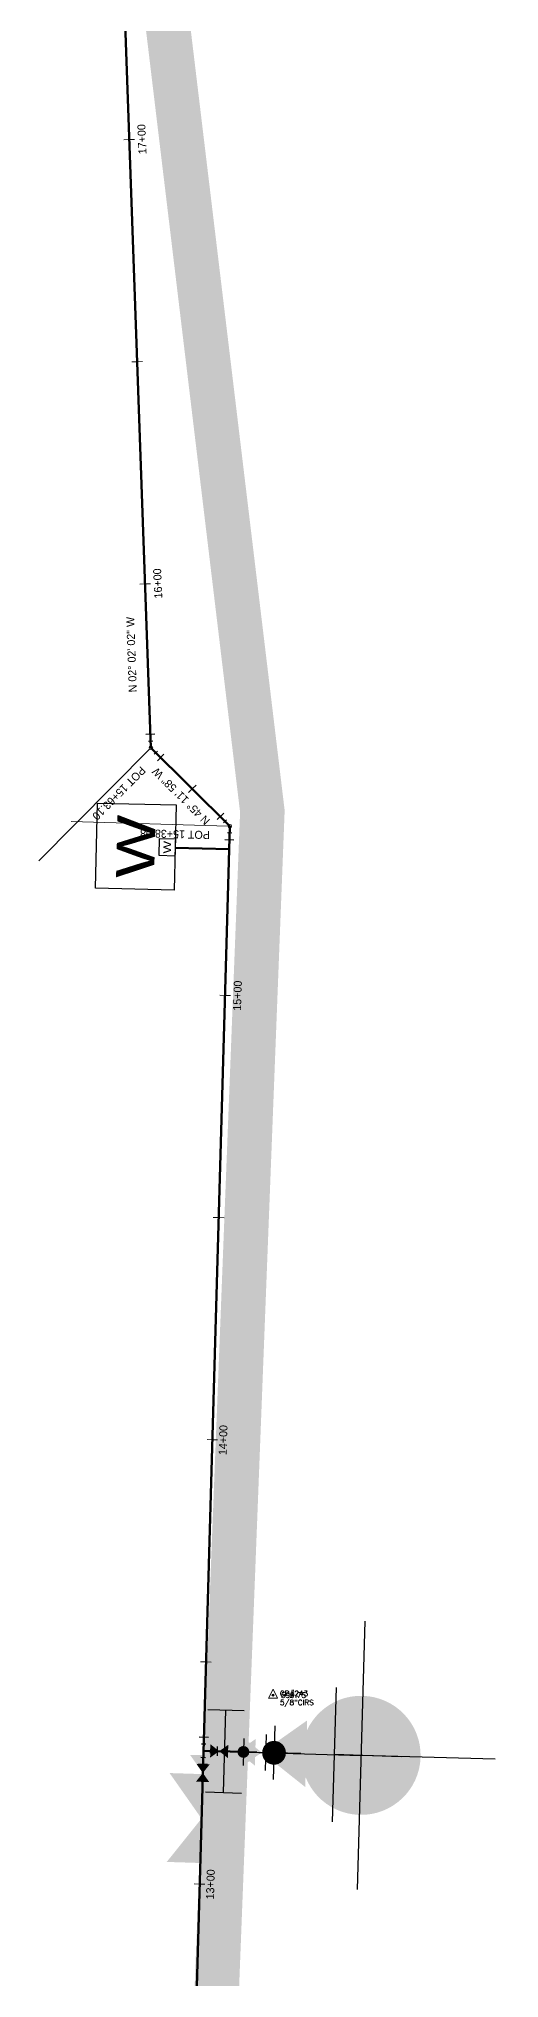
# Model space of a CAD drawing. Extents: x 2536931 to 2538613, y 7112513 to 7131087.
# Drawn here: x 2537890.7 to 2537994.2, y 7123942.6 to 7124378.9 of the extents above; entities that cross this region are included whole.
import ezdxf
from ezdxf.enums import TextEntityAlignment as Align

# ---------------------------------------------------------------- set-up
doc = ezdxf.new("R2010")
doc.units = 0
doc.header["$MEASUREMENT"] = 0
doc.linetypes.add('DGN Style 4', pattern=[1.524744, 0.762372, -0.381186, 0, -0.381186])
for name, color, linetype, lineweight in [('C-FIRE-HYDT-100SCALE', 7, 'Continuous', 30), ('C-FIRE-HYDT-200SCALE', 3, 'Continuous', 30), ('C-FIRE-HYDT-20SCALE', 30, 'Continuous', 30), ('C-FIRE-HYDT-40SCALE', 1, 'Continuous', 30), ('C-WATR-INST-100SCALE', 7, 'Continuous', 30), ('C-WATR-INST-200SCALE', 3, 'Continuous', 30), ('C-WATR-INST-20SCALE', 30, 'Continuous', 30), ('C-WATR-INST-40SCALE', 1, 'Continuous', 30), ('C-WATR-UGND', 4, 'Continuous', 53), ('D_ALIGN_WL_20_SCALE', 7, 'Continuous', 30), ('D_ALIGN_WL_CENTERLINE', 7, 'DGN Style 4', 30), ('D_ALIGN_WL_POT_20_SCALE', 7, 'Continuous', 0), ('distance', 54, 'Continuous', 0), ('PT', 7, 'Continuous', 0), ('PTELEV', 5, 'Continuous', 0), ('V-CTRL', 2, 'Continuous', 0), ('V-CTRL-DESC', 54, 'Continuous', 0)]:
    doc.layers.add(name, color=color, linetype=linetype, lineweight=lineweight)
doc.styles.add('Outline', font='simplex.shx', dxfattribs={"height": 0.09})
doc.styles.add('PTXT', font='romans.shx')
doc.styles.add('ROMANS', font='romans.shx')
doc.styles.add('Style-BRIDGE', font='BRIDGE.shx')

# ---------------------------------------------------------------- blocks, each defined once
blk = doc.blocks.new('CP')
blk.add_hatch(color=256).paths.add_polyline_path([(-0.013, 0, 1), (0.013, 0, 1)])
at = {"linetype": 'Continuous'}
for p, q in [((-0.05, -0.033), (0, 0.067)), ((0, 0.067), (0.05, -0.033)), ((0.05, -0.033), (-0.05, -0.033))]:
    blk.add_line(p, q, dxfattribs=at)
blk.add_circle((0, 0), 0.0125)
blk = doc.blocks.new('TP20SC')
at = {"layer": 'C-WATR-INST-20SCALE'}
for p, q in [((-1.54, -0.51), (-1.54, 0.51)), ((-1.54, 0), (0, 0)), ((-0.51, 1.54), (0.51, 1.54)), ((0, 1.54), (0, 0)), ((1.54, 0), (0, 0)), ((1.54, 0.51), (1.54, -0.51))]:
    blk.add_line(p, q, dxfattribs=at)
blk = doc.blocks.new('TP20SC_1')
at = {"layer": 'C-WATR-INST-40SCALE'}
for p, q in [((-1.54, -0.51), (-1.54, 0.51)), ((-1.54, 0), (0, 0)), ((-0.51, 1.54), (0.51, 1.54)), ((0, 1.54), (0, 0)), ((1.54, 0), (0, 0)), ((1.54, 0.51), (1.54, -0.51))]:
    blk.add_line(p, q, dxfattribs=at)
blk = doc.blocks.new('FHP40SC_1')
at = {"layer": 'C-FIRE-HYDT-20SCALE'}
h = blk.add_hatch(color=256, dxfattribs=at)
edge = h.paths.add_edge_path()
edge.add_arc((0, 0), 2.68, 0.00017, 360.00017)
for p, q in [((0, 6.04), (0, 0)), ((-6.04, 0), (6.04, 0))]:
    blk.add_line(p, q, dxfattribs=at)
blk = doc.blocks.new('WVP40SC_1')
at = {"layer": 'C-WATR-INST-20SCALE', "extrusion": (0, 0, -1)}
blk.add_solid([(4, -3), (4, 3), (0, 0)], dxfattribs=at)
at = {"layer": 'C-WATR-INST-20SCALE'}
blk.add_solid([(0, 0), (4, -3), (4, 3)], dxfattribs=at)
blk = doc.blocks.new('FHP40SC')
at = {"layer": 'C-FIRE-HYDT-40SCALE'}
h = blk.add_hatch(color=256, dxfattribs=at)
edge = h.paths.add_edge_path()
edge.add_arc((0, 0), 2.68, 0.0002, 360.0002)
for p, q in [((0, 6.04), (0, 0)), ((-6.04, 0), (6.04, 0))]:
    blk.add_line(p, q, dxfattribs=at)
blk = doc.blocks.new('FHP40SC_4')
at = {"layer": 'C-FIRE-HYDT-100SCALE'}
h = blk.add_hatch(color=256, dxfattribs=at)
edge = h.paths.add_edge_path()
edge.add_arc((0, 0), 2.68, 0.0002, 360.0002)
for p, q in [((0, 6.04), (0, 0)), ((-6.04, 0), (6.04, 0))]:
    blk.add_line(p, q, dxfattribs=at)
blk = doc.blocks.new('FHP40SC_5')
at = {"layer": 'C-FIRE-HYDT-200SCALE'}
h = blk.add_hatch(color=256, dxfattribs=at)
edge = h.paths.add_edge_path()
edge.add_arc((0, 0), 2.679, 0.00017, 360.00017)
for p, q in [((0, 6.04), (0, 0)), ((-6.04, 0), (6.04, 0))]:
    blk.add_line(p, q, dxfattribs=at)
blk = doc.blocks.new('*U69')
at = {"layer": 'C-WATR-INST-200SCALE'}
for p, q in [((6.73, 9.23), (-1.41, 9.31)), ((2.66, 9.27), (2.5, -9.27)), ((-6.66, 4.15), (-6.73, -3.99)), ((6.56, -9.31), (-1.57, -9.24))]:
    blk.add_line(p, q, dxfattribs=at)
blk = doc.blocks.new('*U67')
at = {"layer": 'C-WATR-INST-200SCALE'}
blk.add_line((-28.25, 0.9), (2.4, 0), dxfattribs=at)
at = {"layer": 'C-FIRE-HYDT-200SCALE', "xscale": 5.000000000000001, "yscale": 5.000000000000001, "zscale": 5.000000000000001, "rotation": 268.3181426825738}
blk.add_blockref('FHP40SC_5', (2.4, 0), dxfattribs=at)
at = {"layer": 'C-WATR-INST-200SCALE', "rotation": 178.827949876491}
blk.add_blockref('*U69', (-25.67, 0.85), dxfattribs=at)
blk = doc.blocks.new('WVP40SC')
at = {"layer": 'C-WATR-INST-40SCALE', "extrusion": (0, 0, -1)}
blk.add_solid([(4, -3), (4, 3), (0, 0)], dxfattribs=at)
at = {"layer": 'C-WATR-INST-40SCALE'}
blk.add_solid([(0, 0), (4, -3), (4, 3)], dxfattribs=at)
blk = doc.blocks.new('WVP40SC_7')
at = {"layer": 'C-WATR-INST-100SCALE', "extrusion": (0, 0, -1)}
blk.add_solid([(4, -3), (4, 3), (0, 0)], dxfattribs=at)
at = {"layer": 'C-WATR-INST-100SCALE'}
blk.add_solid([(0, 0), (4, -3), (4, 3)], dxfattribs=at)
blk = doc.blocks.new('WVP40SC_8')
at = {"layer": 'C-WATR-INST-100SCALE', "extrusion": (0, 0, -1)}
blk.add_solid([(4, -3), (4, 3), (0, 0)], dxfattribs=at)
at = {"layer": 'C-WATR-INST-100SCALE'}
blk.add_solid([(0, 0), (4, -3), (4, 3)], dxfattribs=at)
blk = doc.blocks.new('WMP20SC new_1')
at = {"layer": 'C-WATR-INST-100SCALE', "flags": 128}
blk.add_lwpolyline([(-1.919, 1.767), (1.919, 1.767), (1.919, -1.767), (-1.919, -1.767)], close=True, dxfattribs=at)
at = {"layer": 'C-WATR-INST-100SCALE', "insert": (0, 0), "char_height": 1.71, "attachment_point": 5, "line_spacing_factor": 0.722892, "style": 'Outline'}
blk.add_mtext('\\FBRIDGE.shx;\\W1.315789x;W', dxfattribs=at)
blk = doc.blocks.new('WMP20SC new')
at = {"layer": 'C-WATR-INST-20SCALE', "lineweight": 30, "flags": 128}
blk.add_lwpolyline([(-1.92, 1.77), (1.92, 1.77), (1.92, -1.77), (-1.92, -1.77)], close=True, dxfattribs=at)
at = {"layer": 'C-WATR-INST-20SCALE', "color": 7, "linetype": 'Continuous', "lineweight": 30, "insert": (0, 0), "char_height": 1.71, "attachment_point": 5, "line_spacing_factor": 0.722892, "style": 'Outline'}
blk.add_mtext('\\FBRIDGE.shx;\\W1.315789x;W', dxfattribs=at)

msp = doc.modelspace()

# ---------------------------------------------------------------- linework, layer by layer
at = {"layer": 'C-WATR-INST-20SCALE'}
for p, q in [((2537915.31, 7124220.96), (2537916.34, 7124220.99)), ((2537915.83, 7124220.98), (2537915.88, 7124219.43)), ((2537916.98, 7124218.35), (2537915.88, 7124219.43)), ((2537917.34, 7124218.71), (2537916.61, 7124217.98)), ((2537932.18, 7124202.53), (2537932.9, 7124203.25)), ((2537932.54, 7124202.89), (2537933.63, 7124201.8)), ((2537934.1, 7124200.25), (2537933.08, 7124200.28)), ((2537933.59, 7124200.26), (2537933.63, 7124201.8))]:
    msp.add_line(p, q, dxfattribs=at)
at = {"layer": 'C-WATR-INST-40SCALE'}
for p, q in [((2537914.74, 7124222.48), (2537916.8, 7124222.55)), ((2537915.77, 7124222.52), (2537915.88, 7124219.43)), ((2537918.07, 7124217.26), (2537915.88, 7124219.43)), ((2537918.79, 7124217.99), (2537917.35, 7124216.53)), ((2537930.77, 7124203.34), (2537932.26, 7124204.75)), ((2537931.51, 7124204.04), (2537933.63, 7124201.8)), ((2537934.56, 7124198.69), (2537932.51, 7124198.75)), ((2537933.54, 7124198.72), (2537933.63, 7124201.8)), ((2537927.7, 7123993.81), (2537943.57, 7123993.35))]:
    msp.add_line(p, q, dxfattribs=at)
at = {"layer": 'C-WATR-UGND'}
for p, q in [((2537902.68, 7124591.1), (2537915.88, 7124219.43)), ((2537933.63, 7124201.8), (2537915.88, 7124219.43)), ((2537933.63, 7124201.8), (2537918.28, 7123663.94)), ((2537933.49, 7124196.6), (2537921.31, 7124196.95)), ((2537927.7, 7123993.81), (2537936.69, 7123993.55))]:
    msp.add_line(p, q, dxfattribs=at)
at = {"layer": 'D_ALIGN_WL_20_SCALE', "color": 2, "lineweight": 13}
for p, q in [((2537911.02, 7124356.25), (2537909.82, 7124356.2)), ((2537911.02, 7124356.25), (2537912.22, 7124356.29)), ((2537912.8, 7124306.28), (2537911.6, 7124306.24)), ((2537912.8, 7124306.28), (2537914, 7124306.32)), ((2537914.57, 7124256.31), (2537913.37, 7124256.27)), ((2537914.57, 7124256.31), (2537915.77, 7124256.35)), ((2537925.18, 7124210.2), (2537926.05, 7124211.03)), ((2537925.18, 7124210.2), (2537924.31, 7124209.37)), ((2537932.55, 7124163.74), (2537931.35, 7124163.77)), ((2537932.55, 7124163.74), (2537933.75, 7124163.7)), ((2537931.12, 7124113.76), (2537929.92, 7124113.79)), ((2537931.12, 7124113.76), (2537932.32, 7124113.73)), ((2537929.7, 7124063.78), (2537928.5, 7124063.81)), ((2537929.7, 7124063.78), (2537930.89, 7124063.75)), ((2537928.27, 7124013.8), (2537927.07, 7124013.83)), ((2537928.27, 7124013.8), (2537929.47, 7124013.77)), ((2537926.84, 7123963.82), (2537925.64, 7123963.85)), ((2537926.84, 7123963.82), (2537928.04, 7123963.79))]:
    msp.add_line(p, q, dxfattribs=at)
at = {"layer": 'D_ALIGN_WL_CENTERLINE', "color": 2, "lineweight": 13}
for p, q in [((2537915.88, 7124219.43), (2537906.64, 7124479.56)), ((2537933.63, 7124201.8), (2537915.88, 7124219.43)), ((2537918.28, 7123663.94), (2537933.63, 7124201.8))]:
    msp.add_line(p, q, dxfattribs=at)
at = {"layer": 'D_ALIGN_WL_POT_20_SCALE', "color": 2, "lineweight": 13}
for p, q in [((2537915.6, 7124219.15), (2537890.67, 7124194.04)), ((2537933.23, 7124201.81), (2537897.95, 7124202.82))]:
    msp.add_line(p, q, dxfattribs=at)
for centre in [(2537915.88, 7124219.43), (2537933.63, 7124201.8)]:
    msp.add_circle(centre, 0.4, dxfattribs=at)
at = {"layer": 'distance', "color": 7, "linetype": 'Continuous', "lineweight": 0, "const_width": 10}
msp.add_lwpolyline([(2537921.24, 7123695.74), (2537940.95, 7124205.13), (2537909.98, 7124462.63)], dxfattribs=at)
at = {"layer": 'PT'}
msp.add_point((2537943.35, 7124006.31, 599.75), dxfattribs=at)

# ---------------------------------------------------------------- block references
at = {"layer": 'C-FIRE-HYDT-100SCALE', "xscale": 2.5, "yscale": 2.5, "zscale": 2.5, "rotation": 268.175074568125}
msp.add_blockref('FHP40SC_4', (2537957.09, 7123992.94), dxfattribs=at)
at = {"layer": 'C-FIRE-HYDT-200SCALE'}
msp.add_blockref('*U67', (2537960.74, 7123992.78), dxfattribs=at)
at = {"layer": 'C-FIRE-HYDT-20SCALE', "xscale": 0.5000000000000002, "yscale": 0.5000000000000002, "zscale": 0.5000000000000002, "rotation": 268.4814794002423}
msp.add_blockref('FHP40SC_1', (2537936.69, 7123993.55), dxfattribs=at)
at = {"layer": 'C-FIRE-HYDT-40SCALE', "rotation": 268.3437444312739}
msp.add_blockref('FHP40SC', (2537943.57, 7123993.35), dxfattribs=at)
at = {"layer": 'C-WATR-INST-100SCALE'}
for name, p, xscale, yscale, zscale, rotation in [('WMP20SC new_1', (2537912.48, 7124197.21), 5.000000000000002, 5.000000000000002, 5.000000000000002, 88.6518534513527), ('WVP40SC_8', (2537940.81, 7123993.43), 2.5, 2.5, 2.5, 358.365069561242), ('WVP40SC_7', (2537927.26, 7123978.56), 2.5, 2.5, 2.5, 268.175074568125)]:
    msp.add_blockref(name, p, dxfattribs=dict(at, xscale=xscale, yscale=yscale, zscale=zscale, rotation=rotation))
at = {"layer": 'C-WATR-INST-20SCALE', "lineweight": 30, "rotation": 88.23390125278425}
msp.add_blockref('WMP20SC new', (2537919.55, 7124197.06), dxfattribs=at)
at = {"layer": 'C-WATR-INST-20SCALE', "rotation": 268.3650696183346}
msp.add_blockref('TP20SC', (2537927.7, 7123993.81), dxfattribs=at)
at = {"layer": 'C-WATR-INST-20SCALE', "yscale": 0.5, "zscale": 0.5}
for p, xscale, rotation in [((2537931.24, 7123993.71), 0.5, 358.3561737926749), ((2537927.56, 7123988.81), 0.4999999999999999, 88.36506954720657)]:
    msp.add_blockref('WVP40SC_1', p, dxfattribs=dict(at, xscale=xscale, rotation=rotation))
at = {"layer": 'C-WATR-INST-40SCALE'}
for p, rotation in [((2537927.56, 7123988.81), 268.3650695452677), ((2537935.36, 7123993.59), 358.3630789724117)]:
    msp.add_blockref('WVP40SC', p, dxfattribs=dict(at, rotation=rotation))
at = {"layer": 'C-WATR-INST-40SCALE', "xscale": 2.000000000226626, "yscale": 2.000000000226626, "zscale": 2.000000000226626, "rotation": 268.3650693985533}
msp.add_blockref('TP20SC_1', (2537927.7, 7123993.81), dxfattribs=at)
at = {"layer": 'V-CTRL', "xscale": 20, "yscale": 20, "zscale": 20}
msp.add_blockref('CP', (2537943.35, 7124006.31), dxfattribs=at)

# ---------------------------------------------------------------- texts
at = {"layer": 'D_ALIGN_WL_20_SCALE', "color": 2, "lineweight": 13, "style": 'Style-BRIDGE'}
for s, rotation, p in [('17+00', 92.4488, (2537914.76, 7124356.38)), ('16+00', 92.4488, (2537918.31, 7124256.44)), ('N 02%%d 02\' 02" W', 92.034, (2537912.42, 7124240.43)), ('N 45%%d 11\' 58" W', 135.1995, (2537923.28, 7124209.16)), ('15+00', 88.3651, (2537936.24, 7124163.65)), ('14+00', 88.3651, (2537933.01, 7124063.68)), ('13+00', 88.3651, (2537930.16, 7123963.73))]:
    msp.add_text(s, height=1.8, rotation=rotation, dxfattribs=at).set_placement(p, align=Align.CENTER)
at = {"layer": 'D_ALIGN_WL_POT_20_SCALE', "color": 2, "lineweight": 13, "style": 'Style-BRIDGE'}
for s, rotation, p in [('POT 15+63.10', 225.1995, (2537908.07, 7124209.83)), ('POT 15+38.08', 178.3651, (2537921.32, 7124200.91))]:
    msp.add_text(s, height=1.8, rotation=rotation, dxfattribs=at).set_placement(p, align=Align.CENTER)
at = {"layer": 'PTELEV', "style": 'PTXT'}
msp.add_text('599.75', height=1.2, dxfattribs=at).set_placement((2537945.15, 7124005.71, 599.75))
at = {"layer": 'V-CTRL-DESC', "insert": (2537944.9, 7124007.28), "char_height": 1.2, "attachment_point": 1, "style": 'ROMANS'}
msp.add_mtext('CP#243^J5/8"CIRS ', dxfattribs=at)

doc.saveas('drawing.dxf')
